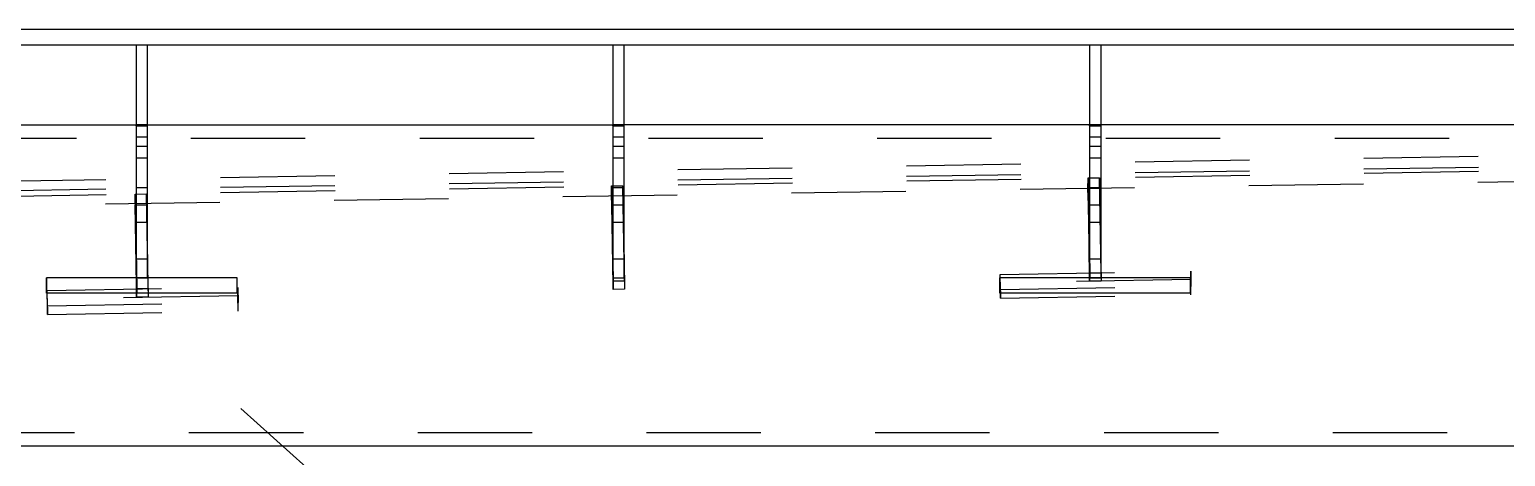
# Model space of a CAD drawing. Header units: millimetres. Extents: x 150000 to 150841, y 150000 to 150594.
# Drawn here: x 150069.69 to 150095.5, y 150459.08 to 150466.54 of the extents above; entities that cross this region are included whole.
import ezdxf

# ---------------------------------------------------------------- set-up
doc = ezdxf.new("R2010")
doc.units = ezdxf.units.MM
doc.linetypes.add('XKITLINE00', pattern=[0])
doc.linetypes.add('XKITLINE02', pattern=[4, 2, -2])

msp = doc.modelspace()

# ---------------------------------------------------------------- linework, layer by layer
at = {"color": 2, "linetype": 'XKITLINE00'}
for p, q in [((150108.848, 150466.541), (150067.79, 150466.541)), ((150067.79, 150466.275), (150108.848, 150466.275)), ((150071.552, 150466.275), (150071.752, 150466.275)), ((150071.552, 150466.275), (150071.552, 150462.203)), ((150071.752, 150462.203), (150071.752, 150466.275)), ((150079.885, 150466.275), (150080.085, 150466.275)), ((150079.885, 150466.275), (150079.885, 150462.203)), ((150080.085, 150462.203), (150080.085, 150466.275)), ((150088.219, 150466.275), (150088.219, 150462.203)), ((150088.219, 150466.275), (150088.419, 150466.275)), ((150088.419, 150466.275), (150088.419, 150462.203)), ((150066.264, 150464.875), (150071.552, 150464.875)), ((150071.752, 150464.875), (150079.885, 150464.875)), ((150088.219, 150464.875), (150080.085, 150464.875)), ((150096.552, 150464.875), (150088.419, 150464.875)), ((150073.319, 150462.203), (150069.985, 150462.203)), ((150069.985, 150461.936), (150069.985, 150462.203)), ((150071.552, 150462.203), (150071.752, 150462.203)), ((150073.319, 150461.936), (150073.319, 150462.203)), ((150079.885, 150462.203), (150080.085, 150462.203)), ((150089.986, 150462.203), (150086.652, 150462.203)), ((150086.652, 150461.936), (150086.652, 150462.203)), ((150088.219, 150462.203), (150088.419, 150462.203)), ((150089.986, 150461.936), (150089.986, 150462.203)), ((150073.319, 150461.936), (150069.985, 150461.936)), ((150089.986, 150461.936), (150086.652, 150461.936)), ((150063.59, 150459.265), (150110.509, 150459.265))]:
    msp.add_line(p, q, dxfattribs=at)
at = {"color": 7, "linetype": 'XKITLINE02'}
for p, q in [((150071.552, 150464.857), (150071.552, 150464.881)), ((150071.552, 150464.881), (150071.752, 150464.881)), ((150071.552, 150464.875), (150071.752, 150464.875)), ((150071.552, 150464.857), (150071.752, 150464.857)), ((150079.885, 150464.857), (150079.885, 150464.881)), ((150079.885, 150464.881), (150080.085, 150464.881)), ((150080.085, 150464.875), (150079.885, 150464.875)), ((150079.885, 150464.857), (150080.085, 150464.857)), ((150088.219, 150464.857), (150088.219, 150464.881)), ((150088.219, 150464.881), (150088.419, 150464.881)), ((150088.419, 150464.875), (150088.219, 150464.875)), ((150088.219, 150464.857), (150088.419, 150464.857)), ((150110.509, 150464.638), (150066.264, 150464.638)), ((150071.552, 150464.667), (150071.752, 150464.667)), ((150079.885, 150464.667), (150080.085, 150464.667)), ((150088.219, 150464.667), (150088.419, 150464.667)), ((150069.024, 150463.889), (150109.003, 150464.567)), ((150069.024, 150463.723), (150109.003, 150464.36)), ((150071.552, 150464.504), (150071.752, 150464.504)), ((150079.885, 150464.504), (150080.085, 150464.504)), ((150088.219, 150464.504), (150088.419, 150464.504)), ((150069.029, 150463.624), (150109.008, 150464.301)), ((150109.008, 150464.094), (150069.029, 150463.457)), ((150071.552, 150464.3), (150071.752, 150464.3)), ((150079.885, 150464.3), (150080.085, 150464.3)), ((150088.219, 150464.3), (150088.419, 150464.3)), ((150079.864, 150463.807), (150080.064, 150463.811)), ((150080.064, 150463.811), (150080.063, 150463.633)), ((150080.092, 150462.151), (150080.064, 150463.811)), ((150088.195, 150463.763), (150088.196, 150463.949)), ((150088.196, 150463.949), (150088.396, 150463.952)), ((150088.196, 150463.949), (150088.225, 150462.289)), ((150088.396, 150463.952), (150088.395, 150463.766)), ((150088.425, 150462.292), (150088.396, 150463.952)), ((150071.531, 150463.497), (150071.532, 150463.666)), ((150071.532, 150463.666), (150071.732, 150463.67)), ((150071.532, 150463.666), (150071.561, 150462.016)), ((150071.552, 150463.781), (150071.752, 150463.781)), ((150071.732, 150463.67), (150071.731, 150463.501)), ((150071.761, 150462.02), (150071.732, 150463.67)), ((150079.863, 150463.63), (150079.864, 150463.807)), ((150080.063, 150463.633), (150079.863, 150463.63)), ((150079.866, 150463.476), (150079.863, 150463.63)), ((150079.864, 150463.807), (150079.893, 150462.148)), ((150079.885, 150463.781), (150080.085, 150463.781)), ((150080.063, 150463.633), (150080.066, 150463.476)), ((150088.395, 150463.766), (150088.195, 150463.763)), ((150088.201, 150463.476), (150088.195, 150463.763)), ((150088.219, 150463.781), (150088.419, 150463.781)), ((150088.395, 150463.766), (150088.401, 150463.476)), ((150071.731, 150463.501), (150071.531, 150463.497)), ((150071.531, 150463.497), (150071.531, 150463.476)), ((150071.531, 150463.476), (150071.731, 150463.476)), ((150071.544, 150462.798), (150071.531, 150463.476)), ((150071.552, 150463.475), (150071.752, 150463.475)), ((150071.731, 150463.501), (150071.731, 150463.476)), ((150071.731, 150463.476), (150071.744, 150462.796)), ((150079.878, 150462.798), (150079.866, 150463.476)), ((150079.885, 150463.475), (150080.085, 150463.475)), ((150080.066, 150463.476), (150080.078, 150462.796)), ((150088.213, 150462.798), (150088.201, 150463.476)), ((150088.219, 150463.475), (150088.419, 150463.475)), ((150088.401, 150463.476), (150088.413, 150462.796)), ((150071.552, 150463.176), (150071.752, 150463.176)), ((150079.885, 150463.176), (150080.085, 150463.176)), ((150088.219, 150463.176), (150088.419, 150463.176)), ((150071.557, 150462.07), (150071.544, 150462.798)), ((150071.744, 150462.796), (150071.757, 150462.07)), ((150079.891, 150462.07), (150079.878, 150462.798)), ((150080.078, 150462.796), (150080.091, 150462.07)), ((150088.224, 150462.142), (150088.213, 150462.798)), ((150088.413, 150462.796), (150088.424, 150462.145)), ((150071.552, 150462.536), (150071.752, 150462.536)), ((150079.885, 150462.536), (150080.085, 150462.536)), ((150088.219, 150462.536), (150088.419, 150462.536)), ((150086.658, 150462.262), (150089.991, 150462.319)), ((150086.658, 150462.115), (150086.658, 150462.262)), ((150086.663, 150461.997), (150086.658, 150462.262)), ((150088.225, 150462.289), (150088.224, 150462.142)), ((150088.225, 150462.289), (150088.425, 150462.292)), ((150088.425, 150462.292), (150088.424, 150462.145)), ((150089.991, 150462.172), (150089.991, 150462.319)), ((150089.991, 150462.319), (150089.996, 150462.053)), ((150069.985, 150462.203), (150069.985, 150461.936)), ((150069.995, 150461.98), (150073.328, 150462.036)), ((150071.552, 150462.203), (150071.752, 150462.203)), ((150071.56, 150461.866), (150071.557, 150462.07)), ((150071.561, 150462.016), (150071.56, 150461.866)), ((150071.561, 150462.016), (150071.761, 150462.02)), ((150071.757, 150462.07), (150071.76, 150461.869)), ((150071.761, 150462.02), (150071.76, 150461.869)), ((150073.319, 150461.936), (150073.319, 150462.203)), ((150073.328, 150461.886), (150073.328, 150462.036)), ((150073.328, 150462.036), (150073.332, 150461.771)), ((150079.885, 150462.203), (150080.085, 150462.203)), ((150079.892, 150462), (150079.891, 150462.07)), ((150079.893, 150462.148), (150079.892, 150462)), ((150080.092, 150462.003), (150079.892, 150462)), ((150079.893, 150462.148), (150080.092, 150462.151)), ((150080.091, 150462.07), (150080.092, 150462.003)), ((150080.092, 150462.151), (150080.092, 150462.003)), ((150086.652, 150462.203), (150086.652, 150461.936)), ((150089.991, 150462.172), (150086.658, 150462.115)), ((150086.658, 150462.115), (150086.663, 150461.849)), ((150086.663, 150461.997), (150089.996, 150462.053)), ((150088.219, 150462.203), (150088.419, 150462.203)), ((150088.424, 150462.145), (150088.224, 150462.142)), ((150089.986, 150461.936), (150089.986, 150462.203)), ((150089.996, 150461.906), (150089.991, 150462.172)), ((150089.996, 150461.906), (150089.996, 150462.053)), ((150069.995, 150461.829), (150069.995, 150461.98)), ((150069.999, 150461.714), (150069.995, 150461.98)), ((150073.328, 150461.886), (150069.995, 150461.829)), ((150069.995, 150461.829), (150069.999, 150461.564)), ((150069.999, 150461.714), (150073.332, 150461.771)), ((150071.76, 150461.869), (150071.56, 150461.866)), ((150073.332, 150461.62), (150073.328, 150461.886)), ((150073.332, 150461.62), (150073.332, 150461.771)), ((150086.663, 150461.849), (150086.663, 150461.997)), ((150086.663, 150461.849), (150089.996, 150461.906)), ((150069.999, 150461.564), (150069.999, 150461.714)), ((150069.999, 150461.564), (150073.332, 150461.62)), ((150064.475, 150459.502), (150110.509, 150459.502))]:
    msp.add_line(p, q, dxfattribs=at)
at = {"color": 7, "linetype": 'XKITLINE00'}
msp.add_line((150073.382, 150459.917), (150074.526, 150458.896), dxfattribs=at)

doc.saveas('drawing.dxf')
